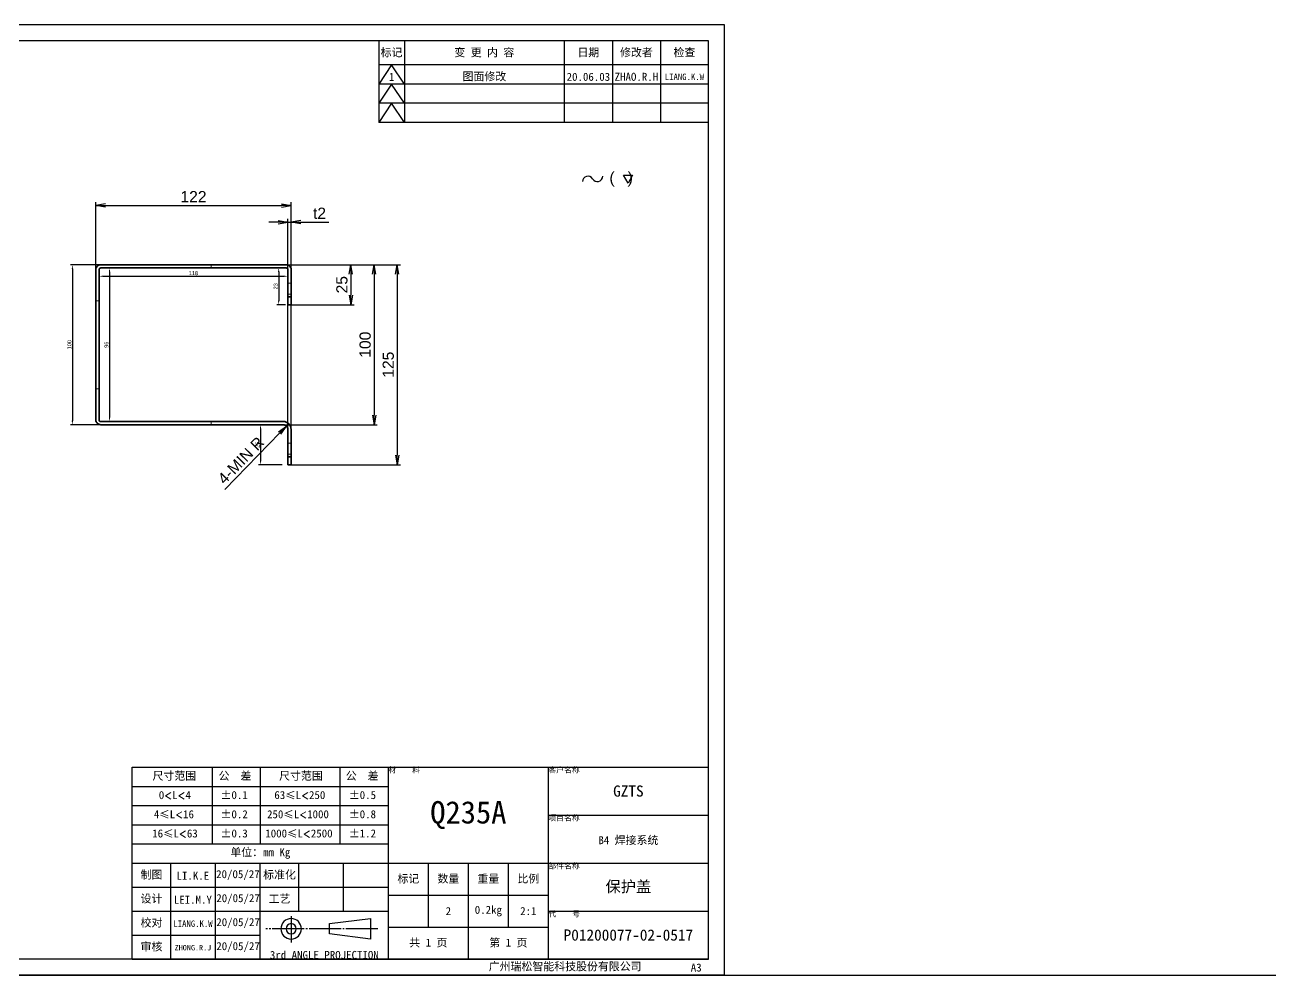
# Model space of a CAD drawing. Header units: millimetres. Extents: x -1727 to 307751, y -105919 to 6637.
# Drawn here: x 31399 to 32177, y -8118 to -7524 of the extents above; entities that cross this region are included whole.
import ezdxf

# ---------------------------------------------------------------- set-up
doc = ezdxf.new("R2010")
doc.units = ezdxf.units.MM
for name, pattern in [('CENTER-HOKUTO', [23, 20, -1, 1, -1]), ('DASHED', [15, 12, -3]), ('HIDDEN-HOKUTO', [3.8, 2.5, -1.3])]:
    doc.linetypes.add(name, pattern=pattern)
for name, color, linetype in [('AM_HID', 1, 'HIDDEN-HOKUTO'), ('AM_VIS', 7, 'Continuous'), ('TITLE_FRAME', 7, 'Continuous'), ('WORD_DIM', 253, 'Continuous')]:
    doc.layers.add(name, color=color, linetype=linetype)
doc.layers.add('SOLID LINE', color=7, linetype='Continuous', lineweight=30)
doc.styles.get("Standard").update_dxf_attribs({"font": 'arial.ttf'})
doc.dimstyles.new('ISO-25', dxfattribs={"dimtxt": 2.5, "dimasz": 2.5, "dimexe": 1.25, "dimexo": 0.625, "dimtad": 1, "dimtxsty": 'Standard', "dimcen": 2.5, "dimadec": 0, "dimazin": 0, "dimtfac": 1, "dimtmove": 0, "dimatfit": 3, "dimfxl": 0, "dimarcsym": 0})
doc.dimstyles.new('STANDARD1-2', dxfattribs={"dimscale": 2, "dimtxt": 3.5, "dimasz": 3, "dimexe": 1, "dimexo": 0, "dimgap": 1, "dimtad": 3, "dimdsep": 46, "dimtxsty": 'Standard', "dimblk1": 'OPEN', "dimblk2": 'OPEN', "dimsah": 1, "dimcen": 0, "dimclrd": 256, "dimclre": 256, "dimclrt": 3, "dimazin": 2, "dimtfac": 1, "dimtmove": 0, "dimatfit": 3, "dimldrblk": 'OPEN', "dimfxl": 0, "dimtolj": 1, "dimlwd": 25, "dimlwe": 25, "dimarcsym": 0})

# ---------------------------------------------------------------- blocks, each defined once
blk = doc.blocks.new('shiage0')
at = {"layer": 'WORD_DIM', "color": 3, "linetype": 'Continuous'}
for centre, start, end in [((1.69, 0), 30, 180), ((4.61, 1.69), 210, 0)]:
    blk.add_arc(centre, 1.69, start, end, dxfattribs=at)
blk = doc.blocks.new('12')
at = {"layer": 'TITLE_FRAME', "color": 3, "linetype": 'Continuous'}
blk.add_lwpolyline([(20.46, 3.03), (19.01, 5.53), (21.9, 5.53)], close=True, dxfattribs=at)
blk.add_blockref('shiage0', (6.23, 3.56), dxfattribs=at)
blk.add_text('(   )', height=3.5, dxfattribs=at).set_placement((14.64, 3.08))
blk = doc.blocks.new('_OPEN')
at = {"color": 0}
for p, q in [((-1, 0.17), (0, 0)), ((-1, -0.17), (0, 0)), ((0, 0), (-1, 0))]:
    blk.add_line(p, q, dxfattribs=at)
blk = doc.blocks.new('*D564')
at = {"layer": 'DEFPOINTS', "color": 0, "linetype": 'Continuous', "transparency": 16777216}
for p in [(31446.4, -7674), (31565.4, -7799), (31631.69, -7799)]:
    blk.add_point(p, dxfattribs=at)
at = {"layer": 'WORD_DIM', "linetype": 'Continuous', "lineweight": 25, "transparency": 16777216}
for p, q in [((31446.4, -7674), (31633.69, -7674)), ((31631.69, -7680), (31631.69, -7793)), ((31565.4, -7799), (31633.69, -7799))]:
    blk.add_line(p, q, dxfattribs=at)
at = {"layer": 'WORD_DIM', "linetype": 'Continuous', "lineweight": 25, "transparency": 16777216, "xscale": 6, "yscale": 6, "zscale": 6}
for p, rotation in [((31631.69, -7674), 90), ((31631.69, -7799), 270)]:
    blk.add_blockref('_OPEN', p, dxfattribs=dict(at, rotation=rotation))
at = {"layer": 'WORD_DIM', "color": 3, "linetype": 'Continuous', "transparency": 16777216, "insert": (31626.12, -7736.5), "char_height": 7, "attachment_point": 5, "rotation": 90}
blk.add_mtext('\\A1;125', dxfattribs=at)
blk = doc.blocks.new('*D565')
at = {"layer": 'DEFPOINTS', "color": 0, "linetype": 'Continuous', "transparency": 16777216}
for p in [(31562.4, -7674), (31565.4, -7699), (31602.73, -7699)]:
    blk.add_point(p, dxfattribs=at)
at = {"layer": 'WORD_DIM', "linetype": 'Continuous', "lineweight": 25, "transparency": 16777216}
for p, q in [((31562.4, -7674), (31604.73, -7674)), ((31602.73, -7680), (31602.73, -7693)), ((31565.4, -7699), (31604.73, -7699))]:
    blk.add_line(p, q, dxfattribs=at)
at = {"layer": 'WORD_DIM', "linetype": 'Continuous', "lineweight": 25, "transparency": 16777216, "xscale": 6, "yscale": 6, "zscale": 6}
for p, rotation in [((31602.73, -7674), 90), ((31602.73, -7699), 270)]:
    blk.add_blockref('_OPEN', p, dxfattribs=dict(at, rotation=rotation))
at = {"layer": 'WORD_DIM', "color": 3, "linetype": 'Continuous', "transparency": 16777216, "insert": (31597.15, -7686.5), "char_height": 7, "attachment_point": 5, "rotation": 90}
blk.add_mtext('\\A1;25', dxfattribs=at)
blk = doc.blocks.new('*D566')
at = {"layer": 'DEFPOINTS', "color": 0, "linetype": 'Continuous', "transparency": 16777216}
for p in [(31562.4, -7674), (31557.71, -7774), (31617.24, -7774)]:
    blk.add_point(p, dxfattribs=at)
at = {"layer": 'WORD_DIM', "linetype": 'Continuous', "lineweight": 25, "transparency": 16777216}
for p, q in [((31562.4, -7674), (31619.24, -7674)), ((31617.24, -7680), (31617.24, -7768)), ((31557.71, -7774), (31619.24, -7774))]:
    blk.add_line(p, q, dxfattribs=at)
at = {"layer": 'WORD_DIM', "linetype": 'Continuous', "lineweight": 25, "transparency": 16777216, "xscale": 6, "yscale": 6, "zscale": 6}
for p, rotation in [((31617.24, -7674), 90), ((31617.24, -7774), 270)]:
    blk.add_blockref('_OPEN', p, dxfattribs=dict(at, rotation=rotation))
at = {"layer": 'WORD_DIM', "color": 3, "linetype": 'Continuous', "transparency": 16777216, "insert": (31611.67, -7724), "char_height": 7, "attachment_point": 5, "rotation": 90}
blk.add_mtext('\\A1;100', dxfattribs=at)
blk = doc.blocks.new('*D567')
at = {"layer": 'DEFPOINTS', "color": 0, "linetype": 'Continuous', "transparency": 16777216}
for p in [(31565.4, -7636.96), (31443.4, -7677), (31565.4, -7677)]:
    blk.add_point(p, dxfattribs=at)
at = {"layer": 'WORD_DIM', "linetype": 'Continuous', "lineweight": 25, "transparency": 16777216}
for p, q in [((31443.4, -7677), (31443.4, -7634.96)), ((31449.4, -7636.96), (31559.4, -7636.96)), ((31565.4, -7677), (31565.4, -7634.96))]:
    blk.add_line(p, q, dxfattribs=at)
at = {"layer": 'WORD_DIM', "linetype": 'Continuous', "lineweight": 25, "transparency": 16777216, "xscale": 6, "yscale": 6, "zscale": 6, "rotation": 180}
blk.add_blockref('_OPEN', (31443.4, -7636.96), dxfattribs=at)
at = {"layer": 'WORD_DIM', "linetype": 'Continuous', "lineweight": 25, "transparency": 16777216, "xscale": 6, "yscale": 6, "zscale": 6}
blk.add_blockref('_OPEN', (31565.4, -7636.96), dxfattribs=at)
at = {"layer": 'WORD_DIM', "color": 3, "linetype": 'Continuous', "transparency": 16777216, "insert": (31504.4, -7631.45), "char_height": 7, "attachment_point": 5}
blk.add_mtext('\\A1;122', dxfattribs=at)
blk = doc.blocks.new('*D547')
at = {"layer": 'DEFPOINTS', "color": 0, "linetype": 'Continuous', "transparency": 16777216}
for p in [(31565.4, -7647.41), (31565.4, -7785.5), (31563.4, -7799)]:
    blk.add_point(p, dxfattribs=at)
at = {"layer": 'WORD_DIM', "linetype": 'Continuous', "lineweight": 25, "transparency": 16777216}
for p, q in [((31557.4, -7647.41), (31551.4, -7647.41)), ((31563.4, -7799), (31563.4, -7645.41)), ((31563.4, -7647.41), (31565.4, -7647.41)), ((31565.4, -7785.5), (31565.4, -7645.41)), ((31571.4, -7647.41), (31588.87, -7647.41))]:
    blk.add_line(p, q, dxfattribs=at)
at = {"layer": 'WORD_DIM', "linetype": 'Continuous', "lineweight": 25, "transparency": 16777216, "xscale": 6, "yscale": 6, "zscale": 6}
blk.add_blockref('_OPEN', (31563.4, -7647.41), dxfattribs=at)
at = {"layer": 'WORD_DIM', "linetype": 'Continuous', "lineweight": 25, "transparency": 16777216, "xscale": 6, "yscale": 6, "zscale": 6, "rotation": 180}
blk.add_blockref('_OPEN', (31565.4, -7647.41), dxfattribs=at)
at = {"layer": 'WORD_DIM', "color": 3, "linetype": 'Continuous', "transparency": 16777216, "insert": (31583.14, -7641.86), "char_height": 7, "attachment_point": 5}
blk.add_mtext('\\A1;t2', dxfattribs=at)
blk = doc.blocks.new('*D549')
at = {"layer": 'DEFPOINTS', "color": 0, "linetype": 'Continuous', "transparency": 16777216}
for p in [(31560.4, -7777), (31562.49, -7774.85)]:
    blk.add_point(p, dxfattribs=at)
at = {"layer": 'WORD_DIM', "linetype": 'Continuous', "lineweight": 25, "transparency": 16777216}
blk.add_line((31523.94, -7814.55), (31558.31, -7779.15), dxfattribs=at)
at = {"layer": 'WORD_DIM', "linetype": 'Continuous', "lineweight": 25, "transparency": 16777216, "xscale": 6, "yscale": 6, "zscale": 6, "rotation": 45.84707462484071}
blk.add_blockref('_OPEN', (31562.49, -7774.85), dxfattribs=at)
at = {"layer": 'WORD_DIM', "color": 3, "linetype": 'Continuous', "transparency": 16777216, "insert": (31533.98, -7796.32), "char_height": 7, "attachment_point": 5, "rotation": 45.84707}
blk.add_mtext('\\A1;4-MIN R', dxfattribs=at)
blk = doc.blocks.new('*D568')
at = {"color": 0, "lineweight": -2, "transparency": 16777216}
for p, q in [((31445.78, -7674), (31427.45, -7674)), ((31428.7, -7676.5), (31428.7, -7771.5)), ((31445.78, -7774), (31427.45, -7774))]:
    blk.add_line(p, q, dxfattribs=at)
at = {"color": 0, "transparency": 16777216}
for points in [[(31428.28, -7676.5), (31429.12, -7676.5), (31428.7, -7674)], [(31428.28, -7771.5), (31429.12, -7771.5), (31428.7, -7774)]]:
    blk.add_solid(points, dxfattribs=at)
at = {"layer": 'DEFPOINTS', "color": 0, "transparency": 16777216}
for p in [(31446.4, -7674), (31428.7, -7774), (31446.4, -7774)]:
    blk.add_point(p, dxfattribs=at)
at = {"color": 0, "transparency": 16777216, "insert": (31426.8, -7724), "char_height": 2.5, "attachment_point": 5, "rotation": 90}
blk.add_mtext('100', dxfattribs=at)
blk = doc.blocks.new('*D569')
at = {"color": 0, "lineweight": -2, "transparency": 16777216}
for p, q in [((31447.03, -7676), (31453.16, -7676)), ((31451.91, -7678.5), (31451.91, -7769.5)), ((31447.03, -7772), (31453.16, -7772))]:
    blk.add_line(p, q, dxfattribs=at)
at = {"color": 0, "transparency": 16777216}
for points in [[(31451.49, -7678.5), (31452.33, -7678.5), (31451.91, -7676)], [(31451.49, -7769.5), (31452.33, -7769.5), (31451.91, -7772)]]:
    blk.add_solid(points, dxfattribs=at)
at = {"layer": 'DEFPOINTS', "color": 0, "transparency": 16777216}
for p in [(31446.4, -7676), (31446.4, -7772), (31451.91, -7772)]:
    blk.add_point(p, dxfattribs=at)
at = {"color": 0, "transparency": 16777216, "insert": (31450.01, -7724), "char_height": 2.5, "attachment_point": 5, "rotation": 90}
blk.add_mtext('96', dxfattribs=at)
blk = doc.blocks.new('*D570')
at = {"color": 0, "lineweight": -2, "transparency": 16777216}
for p, q in [((31445.4, -7677.62), (31445.4, -7682.45)), ((31563.4, -7677.62), (31563.4, -7682.45)), ((31447.9, -7681.2), (31560.9, -7681.2))]:
    blk.add_line(p, q, dxfattribs=at)
at = {"color": 0, "transparency": 16777216}
for points in [[(31447.9, -7680.78), (31447.9, -7681.61), (31445.4, -7681.2)], [(31560.9, -7680.78), (31560.9, -7681.61), (31563.4, -7681.2)]]:
    blk.add_solid(points, dxfattribs=at)
at = {"layer": 'DEFPOINTS', "color": 0, "transparency": 16777216}
for p in [(31445.4, -7677), (31563.4, -7677), (31563.4, -7681.2)]:
    blk.add_point(p, dxfattribs=at)
at = {"color": 0, "transparency": 16777216, "insert": (31504.4, -7679.29), "char_height": 2.5, "attachment_point": 5}
blk.add_mtext('118', dxfattribs=at)
blk = doc.blocks.new('*D571')
at = {"color": 0, "lineweight": -2, "transparency": 16777216}
for p, q in [((31561.78, -7676), (31556.37, -7676)), ((31557.62, -7678.5), (31557.62, -7696.5)), ((31561.78, -7699), (31556.37, -7699))]:
    blk.add_line(p, q, dxfattribs=at)
at = {"color": 0, "transparency": 16777216}
for points in [[(31557.2, -7678.5), (31558.04, -7678.5), (31557.62, -7676)], [(31557.2, -7696.5), (31558.04, -7696.5), (31557.62, -7699)]]:
    blk.add_solid(points, dxfattribs=at)
at = {"layer": 'DEFPOINTS', "color": 0, "transparency": 16777216}
for p in [(31562.4, -7676), (31557.62, -7699), (31562.4, -7699)]:
    blk.add_point(p, dxfattribs=at)
at = {"color": 0, "transparency": 16777216, "insert": (31555.72, -7687.5), "char_height": 2.5, "attachment_point": 5, "rotation": 90}
blk.add_mtext('23', dxfattribs=at)
blk = doc.blocks.new('*D572')
at = {"color": 0, "lineweight": -2, "transparency": 16777216}
for p, q in [((31559.78, -7774), (31545.06, -7774)), ((31546.31, -7776.5), (31546.31, -7796.5)), ((31559.78, -7799), (31545.06, -7799))]:
    blk.add_line(p, q, dxfattribs=at)
at = {"color": 0, "transparency": 16777216}
for points in [[(31545.89, -7776.5), (31546.73, -7776.5), (31546.31, -7774)], [(31545.89, -7796.5), (31546.73, -7796.5), (31546.31, -7799)]]:
    blk.add_solid(points, dxfattribs=at)
at = {"layer": 'DEFPOINTS', "color": 0, "transparency": 16777216}
for p in [(31560.4, -7774), (31546.31, -7799), (31560.4, -7799)]:
    blk.add_point(p, dxfattribs=at)
at = {"color": 0, "transparency": 16777216, "insert": (31544.41, -7786.5), "char_height": 2.5, "attachment_point": 5, "rotation": 90}
blk.add_mtext('25', dxfattribs=at)

msp = doc.modelspace()

# ---------------------------------------------------------------- linework, layer by layer
at = {"color": 7, "lineweight": 35}
for p, q in [((31443.40144, -7770.99977), (31443.40144, -7676.99977)), ((31445.40144, -7770.99977), (31445.40144, -7676.99977)), ((31562.40144, -7673.99977), (31446.40144, -7673.99977)), ((31562.40144, -7675.99977), (31446.40144, -7675.99977)), ((31560.40144, -7771.99977), (31446.40144, -7771.99977)), ((31560.40144, -7773.99977), (31446.40144, -7773.99977))]:
    msp.add_line(p, q, dxfattribs=at)
at = {"color": 7, "lineweight": 35, "ltscale": 0.425}
for p, q in [((31563.40144, -7676.99977), (31563.40144, -7693.99977)), ((31565.40144, -7676.99977), (31565.40144, -7693.99977)), ((31563.40144, -7793.99977), (31563.40144, -7776.99977)), ((31565.40144, -7793.99977), (31565.40144, -7776.99977))]:
    msp.add_line(p, q, dxfattribs=at)
at = {"color": 7, "lineweight": 35, "ltscale": 0.05}
for p, q in [((31565.40144, -7693.99977), (31563.40144, -7693.99977)), ((31565.40144, -7698.99977), (31563.40144, -7698.99977)), ((31565.40144, -7793.99977), (31563.40144, -7793.99977)), ((31565.40144, -7798.99977), (31563.40144, -7798.99977))]:
    msp.add_line(p, q, dxfattribs=at)
at = {"color": 7, "lineweight": 35, "ltscale": 0.125}
for p, q in [((31563.40144, -7693.99977), (31563.40144, -7698.99977)), ((31565.40144, -7693.99977), (31565.40144, -7698.99977)), ((31563.40144, -7793.99977), (31563.40144, -7798.99977)), ((31565.40144, -7793.99977), (31565.40144, -7798.99977))]:
    msp.add_line(p, q, dxfattribs=at)
msp.add_line((538.05434, -8118.07641), (39955.55791, -8118.07641))
at = {"color": 7, "lineweight": 35}
for centre, radius, start, end in [((31446.40144, -7676.99977), 3, 90.0000025, 180.00000501), ((31446.40144, -7676.99977), 1, 90.0000025, 180.00000501), ((31562.40144, -7676.99977), 3, 0.00000006, 90.0000025), ((31562.40144, -7676.99977), 1, 0.00000018, 90.0000025), ((31446.40144, -7770.99977), 3, 179.99999499, 269.9999975), ((31446.40144, -7770.99977), 1, 179.99999499, 269.9999975), ((31560.40144, -7776.99977), 5, 0, 90.0000025), ((31560.40144, -7776.99977), 3, 0.00000006, 90.0000025)]:
    msp.add_arc(centre, radius, start, end, dxfattribs=at)
at = {"layer": 'AM_HID', "color": 1, "linetype": 'DASHED', "lineweight": 13, "ltscale": 0.05}
for p, q in [((31515.40144, -7673.99977), (31515.40144, -7675.99977)), ((31563.40144, -7685.49977), (31565.40144, -7685.49977)), ((31563.40144, -7685.49977), (31565.40144, -7685.49977)), ((31563.40144, -7692.49977), (31565.40144, -7692.49977)), ((31563.40144, -7692.49977), (31565.40144, -7692.49977)), ((31565.40144, -7693.99977), (31563.40144, -7693.99977)), ((31565.40144, -7693.99977), (31563.40144, -7693.99977)), ((31565.40144, -7693.99977), (31563.40144, -7693.99977)), ((31445.40144, -7696.49977), (31443.40144, -7696.49977)), ((31445.40144, -7696.49977), (31443.40144, -7696.49977)), ((31445.40144, -7751.49977), (31443.40144, -7751.49977)), ((31445.40144, -7751.49977), (31443.40144, -7751.49977)), ((31515.40144, -7771.99977), (31515.40144, -7773.99977)), ((31563.40144, -7785.49977), (31565.40144, -7785.49977)), ((31563.40144, -7785.49977), (31565.40144, -7785.49977)), ((31563.40144, -7792.49977), (31565.40144, -7792.49977)), ((31563.40144, -7792.49977), (31565.40144, -7792.49977)), ((31565.40144, -7793.99977), (31563.40144, -7793.99977)), ((31565.40144, -7793.99977), (31563.40144, -7793.99977)), ((31565.40144, -7793.99977), (31563.40144, -7793.99977))]:
    msp.add_line(p, q, dxfattribs=at)
at = {"layer": 'AM_VIS', "linetype": 'Continuous'}
for p, q in [((31826.14383, -7534.07642), (31046.14383, -7534.07642)), ((31826.14383, -8108.07642), (31826.14383, -7534.07642)), ((31826.14383, -8108.07642), (31046.14383, -8108.07642))]:
    msp.add_line(p, q, dxfattribs=at)
at = {"layer": 'TITLE_FRAME', "linetype": 'Continuous'}
for p, q in [((31620.14383, -7534.07642), (31620.14383, -7585.07642)), ((31636.14383, -7534.07642), (31636.14383, -7585.07642)), ((31736.14383, -7585.07642), (31736.14383, -7534.07642)), ((31766.14383, -7534.07642), (31766.14383, -7585.07642)), ((31796.14383, -7534.07642), (31796.14383, -7585.07642)), ((31826.14383, -7585.07642), (31826.14383, -7534.07642)), ((31826.14383, -7549.07642), (31620.14383, -7549.07642)), ((31628.14383, -7549.07642), (31620.14383, -7561.07642)), ((31636.14383, -7561.07642), (31628.14383, -7549.07642)), ((31826.14383, -7561.07642), (31620.14383, -7561.07642)), ((31628.14383, -7561.07642), (31620.14383, -7573.07642)), ((31636.14383, -7573.07642), (31628.14383, -7561.07642)), ((31826.14383, -7573.07642), (31620.14383, -7573.07642)), ((31628.14383, -7573.07642), (31620.14383, -7585.07642)), ((31636.14383, -7585.07642), (31628.14383, -7573.07642)), ((31826.14383, -7585.07642), (31620.14383, -7585.07642)), ((31466.14383, -7988.07642), (31826.14383, -7988.07642)), ((31466.14383, -8108.07642), (31466.14383, -7988.07642)), ((31516.14383, -7988.07642), (31516.14383, -8036.07642)), ((31546.14383, -7988.07642), (31546.14383, -8036.07642)), ((31596.14383, -8036.07642), (31596.14383, -7988.07642)), ((31626.14383, -8108.07642), (31626.14383, -7988.07642)), ((31726.14383, -8108.07642), (31726.14383, -7988.07642)), ((31826.14383, -8108.07642), (31826.14383, -7988.07642)), ((31466.14383, -8000.07642), (31626.14383, -8000.07642)), ((31466.14383, -8012.07642), (31626.14383, -8012.07642)), ((31726.14383, -8018.07642), (31826.14383, -8018.07642)), ((31466.14383, -8024.07642), (31626.14383, -8024.07642)), ((31466.14383, -8036.07642), (31626.14383, -8036.07642)), ((31466.14383, -8048.07642), (31826.14383, -8048.07642)), ((31490.14383, -8108.07642), (31490.14383, -8048.07642)), ((31518.14383, -8108.07642), (31518.14383, -8048.07642)), ((31546.14383, -8108.07642), (31546.14383, -8048.07642)), ((31570.14383, -8078.07642), (31570.14383, -8048.07642)), ((31598.14383, -8078.07642), (31598.14383, -8048.07642)), ((31651.14383, -8088.07642), (31651.14383, -8048.07642)), ((31676.14383, -8108.07642), (31676.14383, -8048.07642)), ((31701.14383, -8088.07642), (31701.14383, -8048.07642)), ((31466.14383, -8063.07642), (31626.14383, -8063.07642)), ((31626.14383, -8068.07642), (31726.14383, -8068.07642)), ((31466.14383, -8078.07642), (31626.14383, -8078.07642)), ((31726.14383, -8078.07642), (31826.14383, -8078.07642)), ((31626.14383, -8088.07642), (31726.14383, -8088.07642)), ((31466.14383, -8093.07642), (31546.14383, -8093.07642)), ((31466.14383, -8108.07642), (31826.14383, -8108.07642)), ((31466.14383, -8108.07642), (31826.14383, -8108.07642))]:
    msp.add_line(p, q, dxfattribs=at)
at = {"layer": 'TITLE_FRAME', "color": 2, "linetype": 'CENTER-HOKUTO'}
for p, q in [((31565.4128, -8081.23958), (31565.4128, -8097.77718)), ((31619.624, -8089.11158), (31549.608, -8089.11158))]:
    msp.add_line(p, q, dxfattribs=at)
at = {"layer": 'TITLE_FRAME', "color": 3, "linetype": 'Continuous'}
for p, q in [((31589.4128, -8085.91158), (31615.0128, -8082.71158)), ((31615.0128, -8082.71158), (31615.0128, -8095.51158)), ((31589.4128, -8092.31158), (31589.4128, -8085.91158)), ((31615.0128, -8095.51158), (31589.4128, -8092.31158))]:
    msp.add_line(p, q, dxfattribs=at)
for radius in [6.4, 3.2]:
    msp.add_arc((31565.4128, -8089.11158), radius, 0, 359.98938268, dxfattribs=at)
at = {"layer": 'WORD_DIM', "linetype": 'Continuous'}
for p, q in [((31836.14383, -7524.07642), (30996.14383, -7524.07642)), ((31836.14383, -8118.07642), (31836.14383, -7524.07642)), ((31836.14383, -8118.07642), (30996.14383, -8118.07642))]:
    msp.add_line(p, q, dxfattribs=at)

# ---------------------------------------------------------------- block references
at = {"layer": 'WORD_DIM', "linetype": 'Continuous', "ltscale": 5, "xscale": 2, "yscale": 2, "zscale": 2}
msp.add_blockref('12', (31735.0146, -7629.17716), dxfattribs=at)

# ---------------------------------------------------------------- texts
at = {"layer": 'SOLID LINE', "ltscale": 0.5}
for s, insert, char_height, width, attachment_point in [('\\pt30;{\\fSimHei|b0|i0|c134|p2;\\C3;标记}', (31628.14383, -7541.57642), 5, 16, 5), ('\\pt30;{\\fSimHei|b0|i0|c134|p2;\\C3;变 更 内 容}', (31686.14383, -7541.57642), 5, 100, 5), ('\\pt30;{\\fSimHei|b0|i0|c134|p2;\\C3;日期}', (31751.14383, -7541.57642), 5, 30, 5), ('\\pt30;{\\fSimHei|b0|i0|c134|p2;\\C3;修改者}', (31781.14383, -7541.57642), 5, 30, 5), ('\\pt30;{\\fSimHei|b0|i0|c134|p2;\\C3;检查}', (31811.14383, -7541.57642), 5, 30, 5), ('\\pt30;{\\fSimHei|b0|i0|c134|p2;\\C3;1}', (31628.14383, -7556.57642), 5, 16, 5), ('\\pt30;{\\fSimHei|b0|i0|c134|p2;\\C3;图面修改}', (31686.14383, -7556.57642), 5, 100, 5), ('\\pt30;{\\fSimHei|b0|i0|c134|p2;\\C3;20.06.03}', (31751.14383, -7556.57642), 5, 30, 5), ('\\pt30;{\\fSimHei|b0|i0|c134|p2;\\C3;ZHAO.R.H}', (31781.14383, -7556.57642), 5, 30, 5), ('\\pt24;{\\fSimHei|b0|i0|c134|p2;\\C3;LIANG.K.W}', (31811.14383, -7556.57642), 4, 30, 5), ('\\pt30;{\\fSimHei|b0|i0|c134|p2;\\C3;尺寸范围}', (31478.78376, -7991.01854), 5, 90.6030377, 1), ('\\pt30;{\\fSimHei|b0|i0|c134|p2;\\C3;公  差}', (31520.09124, -7991.01854), 5, 90.6030377, 1), ('\\pt30;{\\fSimHei|b0|i0|c134|p2;\\C3;尺寸范围}', (31557.87866, -7991.01854), 5, 90.6030377, 1), ('\\pt30;{\\fSimHei|b0|i0|c134|p2;\\C3;公  差}', (31599.55595, -7991.01854), 5, 90.6030377, 1), ('{\\fSimHei|b0|i0|c134|p2;\\C3;材    料}', (31626.14383, -7988.07642), 3.5, 100, 1), ('\\pt21;{\\fSimHei|b0|i0|c134|p2;\\C3;客户名称}', (31726.14383, -7988.07642), 3.5, 100, 1), ('\\pt30;{\\fSimHei|b0|i0|c134|p2;\\C3;0\\Fromans,bigfont|c134;\\H0.9583x;<\\fSimHei|b0|i0|c134|p2;\\H1.044x;L\\Fromans,bigfont|c134;\\H0.9583x;<\\fSimHei|b0|i0|c134|p2;\\H1.044x;4}', (31482.7049, -8003.01854), 5, 90.6030377, 1), ('\\pt30;{\\fSimHei|b0|i0|c134|p2;\\C3;%%P0.1}', (31521.30851, -8003.01854), 5, 90.6030377, 1), ('\\pt30;{\\fSimHei|b0|i0|c134|p2;\\C3;63\\H0.9583x;≤\\H1.044x;L\\Fromans,bigfont|c134;\\H0.9579x;<\\fSimHei|b0|i0|c134|p2;\\H1.044x;250}', (31554.91119, -8003.01854), 5, 90.6030377, 1), ('\\pt30;{\\fSimHei|b0|i0|c134|p2;\\C3;%%P0.5}', (31601.44917, -8003.01854), 5, 90.6030377, 1), ('{\\fSimHei|b0|i0|c134|p2;\\C3;GZTS}', (31776.14383, -8003.07642), 7, 100, 5), ('\\pt84;{\\fSimHei|b0|i0|c134|p2;\\C3;Q235A}', (31676.14383, -8018.07642), 14, 100, 5), ('\\pt30;{\\fSimHei|b0|i0|c134|p2;\\C3;4\\H0.9583x;≤\\H1.043x;L\\Fromans,bigfont|c134;\\H0.9588x;<\\fSimHei|b0|i0|c134|p2;\\H1.043x;16}', (31479.63686, -8015.01854), 5, 90.6030377, 1), ('\\pt30;{\\fSimHei|b0|i0|c134|p2;\\C3;%%P0.2}', (31521.30851, -8015.01854), 5, 90.6030377, 1), ('\\pt30;{\\fSimHei|b0|i0|c134|p2;\\C3;250\\H0.9583x;≤\\H1.044x;L\\Fromans,bigfont|c134;\\H0.9579x;<\\fSimHei|b0|i0|c134|p2;\\H1.044x;1000}', (31550.34591, -8015.01854), 5, 90.6030377, 1), ('\\pt30;{\\fSimHei|b0|i0|c134|p2;\\C3;%%P0.8}', (31601.44917, -8015.01854), 5, 90.6030377, 1), ('\\pt21;{\\fSimHei|b0|i0|c134|p2;\\C3;项目名称}', (31726.14383, -8018.07642), 3.5, 100, 1), ('\\pt30;{\\fSimHei|b0|i0|c134|p2;\\C3;16\\H0.9583x;≤\\H1.044x;L\\Fromans,bigfont|c134;\\H0.9579x;<\\fSimHei|b0|i0|c134|p2;\\H1.044x;63}', (31478.60677, -8027.01854), 5, 90.6030377, 1), ('\\pt30;{\\fSimHei|b0|i0|c134|p2;\\C3;%%P0.3}', (31521.30851, -8027.01854), 5, 90.6030377, 1), ('\\pt30;{\\fSimHei|b0|i0|c134|p2;\\C3;%%P1.2}', (31601.44917, -8027.01854), 5, 90.6030377, 1), ('{\\fSimHei|b0|i0|c134|p2;\\C3;B4 焊接系统\\P }', (31776.14383, -8038.18644), 5, 100, 5), ('\\pt30;{\\fSimHei|b0|i0|c134|p2;\\C3;单位：mm Kg}', (31546.14383, -8042.07642), 5, 160, 5), ('\\pt30;{\\fSimHei|b0|i0|c134|p2;\\C3;制图}', (31478.14383, -8055.57642), 5, 24, 5), ('\\pt30;{\\fSimHei|b0|i0|c134|p2;\\C3;20/05/27}', (31532.14383, -8055.57642), 5, 28, 5), ('\\pt30;{\\fSimHei|b0|i0|c134|p2;\\C3;标准化}', (31558.14383, -8055.57642), 5, 24, 5), ('\\pt21;{\\fSimHei|b0|i0|c134|p2;\\C3;部件名称}', (31726.14383, -8048.07642), 3.5, 100, 1), ('{\\fSimHei|b0|i0|c134|p2;\\C3;LI.K.E}', (31503.98362, -8055.97781), 5, 28, 5), ('\\pt30;{\\fSimHei|b0|i0|c134|p2;\\C3;标记}', (31638.64383, -8058.07642), 5, 25, 5), ('\\pt30;{\\fSimHei|b0|i0|c134|p2;\\C3;数量}', (31663.64383, -8058.07642), 5, 25, 5), ('\\pt30;{\\fSimHei|b0|i0|c134|p2;\\C3;重量}', (31688.64383, -8058.07642), 5, 25, 5), ('\\pt30;{\\fSimHei|b0|i0|c134|p2;\\C3;比例}', (31713.64383, -8058.07642), 5, 25, 5), ('{\\fSimHei|b0|i0|c134|p2;\\C3;保护盖}', (31776.14383, -8063.07642), 7, 100, 5), ('\\pt30;{\\fSimHei|b0|i0|c134|p2;\\C3;设计}', (31478.14383, -8070.57642), 5, 24, 5), ('{\\fSimHei|b0|i0|c134|p2;\\C3;LEI.M.Y}', (31503.98362, -8070.97781), 5, 28, 5), ('\\pt30;{\\fSimHei|b0|i0|c134|p2;\\C3;20/05/27}', (31532.2451, -8070.57642), 5, 27.7974572, 5), ('\\pt30;{\\fSimHei|b0|i0|c134|p2;\\C3;工艺}', (31558.14383, -8070.57642), 5, 24, 5), ('\\pt30;{\\fSimHei|b0|i0|c134|p2;\\C3;2}', (31663.64383, -8078.07642), 5, 25, 5), ('\\pt30;{\\fSimHei|b0|i0|c134|p2;\\C3;0.2kg}', (31688.64383, -8078.07642), 5, 25, 5), ('\\pt30;{\\fSimHei|b0|i0|c134|p2;\\C3;2:1}', (31713.64383, -8078.07642), 5, 25, 5), ('\\pt30;{\\fSimHei|b0|i0|c134|p2;\\C3;校对}', (31478.14383, -8085.57642), 5, 24, 5), ('{\\fSimHei|b0|i0|c134|p2;\\C3;LIANG.K.W}', (31504.07551, -8085.95536), 4, 22.4, 5), ('\\pt30;{\\fSimHei|b0|i0|c134|p2;\\C3;20/05/27}', (31532.2451, -8085.57642), 5, 27.7974572, 5), ('\\pt21;{\\fSimHei|b0|i0|c134|p2;\\C3;代    号}', (31726.14383, -8078.07642), 3.5, 100, 1), ('{\\fSimHei|b0|i0|c134|p2;\\C3;P01200077-02-0517}', (31776.14383, -8093.07642), 7, 100, 5), ('\\pt30;{\\fSimHei|b0|i0|c134|p2;\\C3;审核}', (31478.14383, -8100.57642), 5, 24, 5), ('{\\fSimHei|b0|i0|c134|p2;\\C3;ZHONG.R.J}', (31504.02935, -8100.95467), 3.4, 19.04, 5), ('\\pt30;{\\fSimHei|b0|i0|c134|p2;\\C3;20/05/27}', (31532.2451, -8100.57642), 5, 27.7974572, 5), ('\\pt30;{\\fSimHei|b0|i0|c134|p2;\\C3;共 1 页}', (31651.14383, -8098.07642), 5, 50, 5), ('\\pt30;{\\fSimHei|b0|i0|c134|p2;\\C3;第 1 页}', (31701.14383, -8098.07642), 5, 50, 5), ('{\\fSimHei|b0|i0|c134|p2;\\C3;3rd ANGLE PROJECTION}', (31586.14383, -8108.07642), 5, 80, 8), ('\\pt30;{\\fSimHei|b0|i0|c134|p2;\\C3;广州瑞松智能科技股份有限公司}', (31688.88106, -8110.14737), 5, 157.1236163, 1), ('\\pt30;{\\fSimHei|b0|i0|c134|p2;\\C3;A3}', (31815.12157, -8110.87123), 5, 157.1236163, 1)]:
    msp.add_mtext(s, dxfattribs=dict(at, insert=insert, char_height=char_height, width=width, attachment_point=attachment_point))
at = {"layer": 'SOLID LINE', "ltscale": 0.5, "insert": (31549.24852, -8027.01854), "char_height": 5, "width": 90.6030377, "attachment_point": 1, "line_spacing_factor": 0.72}
msp.add_mtext('\\pt30;{\\fSimHei|b0|i0|c134|p2;\\C3;1000\\H0.9583x;≤\\H1.044x;L\\Fromans,bigfont|c134;\\H0.9579x;<\\fSimHei|b0|i0|c134|p2;\\H1.044x;2500}', dxfattribs=at)

# ---------------------------------------------------------------- dimensions: what is measured, and where the dimension line sits
for base, p1, p2, picture, middle in [((31428.69879, -7773.99977), (31446.40144, -7673.99977), (31446.40144, -7773.99977), '*D568', (31426.79736, -7723.99977)), ((31451.90884, -7771.99977), (31446.40144, -7675.99977), (31446.40144, -7771.99977), '*D569', (31450.00741, -7723.99977)), ((31557.6184, -7698.99977), (31562.40144, -7675.99977), (31562.40144, -7698.99977), '*D571', (31555.71611, -7687.49977)), ((31546.30895, -7798.99977), (31560.40144, -7773.99977), (31560.40144, -7798.99977), '*D572', (31544.40751, -7786.49977))]:
    dim = msp.add_linear_dim(base=base, p1=p1, p2=p2, angle=90, dimstyle='ISO-25', override={"dimarcsym": 2})
    dim.commit()
    dim.dimension.update_dxf_attribs({"geometry": picture, "text_midpoint": middle})
dim = msp.add_linear_dim(base=(31563.40144, -7681.19607), p1=(31445.40144, -7676.99977), p2=(31563.40144, -7676.99977), dimstyle='ISO-25', override={"dimarcsym": 2})
dim.commit()
dim.dimension.update_dxf_attribs({"geometry": '*D570', "text_midpoint": (31504.40144, -7679.29464)})
at = {"layer": 'WORD_DIM', "linetype": 'Continuous'}
dim = msp.add_linear_dim(base=(31565.40144, -7636.96151), p1=(31443.40144, -7676.99977), p2=(31565.40144, -7676.99977), dimstyle='STANDARD1-2', dxfattribs=at)
dim.commit()
dim.dimension.update_dxf_attribs({"geometry": '*D567', "text_midpoint": (31504.40144, -7631.44719)})
dim = msp.add_linear_dim(base=(31565.40144, -7647.40796), p1=(31563.40144, -7798.99977), p2=(31565.40144, -7785.49977), text='t<>', dimstyle='STANDARD1-2', dxfattribs=at)
dim.commit()
dim.dimension.update_dxf_attribs({"geometry": '*D547', "text_midpoint": (31583.13541, -7641.86021)})
for base, p1, p2, picture, middle in [((31631.69178, -7798.99977), (31446.40144, -7673.99977), (31565.40144, -7798.99977), '*D564', (31626.11777, -7736.49977)), ((31617.24492, -7773.99977), (31562.40144, -7673.99977), (31557.71112, -7773.99977), '*D566', (31611.67091, -7723.99977)), ((31602.72649, -7698.99977), (31562.40144, -7673.99977), (31565.40144, -7698.99977), '*D565', (31597.15248, -7686.49977))]:
    dim = msp.add_linear_dim(base=base, p1=p1, p2=p2, angle=90, dimstyle='STANDARD1-2', dxfattribs=at)
    dim.commit()
    dim.dimension.update_dxf_attribs({"geometry": picture, "text_midpoint": middle})
dim = msp.add_radius_dim(center=(31560.40144, -7776.99977), mpoint=(31562.49117, -7774.84732), text='4-MIN R', dimstyle='STANDARD1-2', override={"dimtmove": 1}, dxfattribs=at)
dim.commit()
dim.dimension.update_dxf_attribs({"geometry": '*D549', "text_midpoint": (31537.92526, -7800.15056), "dimtype": 164})

doc.saveas('drawing.dxf')
